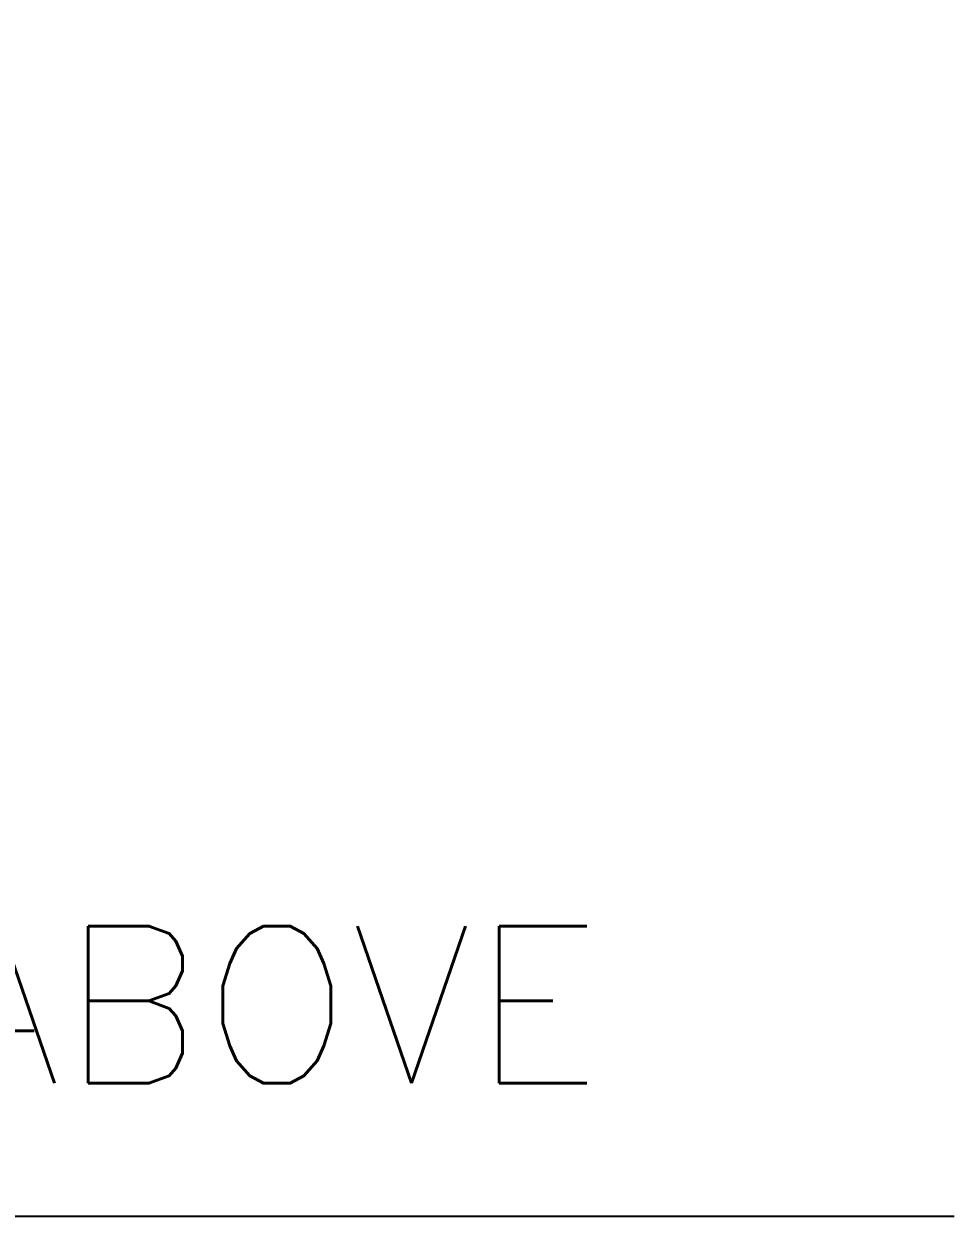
# Model space of a CAD drawing. Header units: millimetres. Extents: x 1135099 to 1230264, y -5736945 to -5695799.
# Drawn here: x 1217520 to 1218112, y -5728643 to -5727884 of the extents above; entities that cross this region are included whole.
import ezdxf

# ---------------------------------------------------------------- set-up
doc = ezdxf.new("R2010")
doc.units = ezdxf.units.MM
doc.header["$LTSCALE"] = 1000
doc.header["$MEASUREMENT"] = 0
for name, pattern in [('$0$AUDIT_D_120904163729-0', [0]), ('$0$HIDDEN', [0.375, 0.25, -0.125]), ('AUDIT_D_120904163729-0', [0])]:
    doc.linetypes.add(name, pattern=pattern)
doc.layers.get('0').update_dxf_attribs({"linetype": 'AUDIT_D_120904163729-0'})
doc.layers.add('$0$A-DIM', color=1, linetype='$0$AUDIT_D_120904163729-0')
doc.styles.add('$4$Romans 1', font='romans.shx', dxfattribs={"height": 100})
doc.dimstyles.new('$1$ALPINE S', dxfattribs={"dimscale": 0, "dimtxt": 100, "dimasz": 75, "dimexe": 0, "dimexo": 0, "dimgap": 75, "dimtad": 1, "dimdec": 0, "dimzin": 0, "dimdsep": 46, "dimtxsty": '$4$Romans 1', "dimblk": '$4$_ArchTick', "dimcen": 0.09, "dimclrd": 256, "dimclre": 256, "dimclrt": 7, "dimadec": 0, "dimazin": 0, "dimtfac": 1, "dimtdec": 0, "dimtofl": 0, "dimtmove": 1, "dimatfit": 0, "dimldrblk": '$1$_Open90', "dimfxl": 1, "dimtolj": 1, "dimtzin": 0, "dimarcsym": 0})

# ---------------------------------------------------------------- blocks, each defined once
blk = doc.blocks.new('$4$_ArchTick')
at = {"color": 0, "linetype": 'ByBlock', "const_width": 0.15}
blk.add_lwpolyline([(-0.5, -0.5), (0.5, 0.5)], dxfattribs=at)
blk = doc.blocks.new('*D131')
at = {"layer": '$0$A-DIM', "linetype": '$0$HIDDEN', "lineweight": -2, "transparency": 16777216}
for p, q in [((29324.73, -9085.4), (29324.73, -9350.47)), ((31424.73, -9084.78), (31424.73, -9350.47))]:
    blk.add_line(p, q, dxfattribs=at)
at = {"layer": '$0$A-DIM', "lineweight": -2, "transparency": 16777216}
for p, q in [((31424.73, -9350.47), (29324.73, -9350.47)), ((30374.73, -9350.47), (30768.91, -9843.21)), ((30768.91, -9843.21), (33280.81, -9843.21))]:
    blk.add_line(p, q, dxfattribs=at)
at = {"layer": '$0$A-DIM', "linetype": 'ByBlock', "lineweight": -2, "transparency": 16777216, "xscale": 75, "yscale": 75, "zscale": 75, "rotation": 180}
blk.add_blockref('$4$_ArchTick', (29324.73, -9350.47), dxfattribs=at)
at = {"layer": '$0$A-DIM', "linetype": 'ByBlock', "lineweight": -2, "transparency": 16777216, "xscale": 75, "yscale": 75, "zscale": 75}
blk.add_blockref('$4$_ArchTick', (31424.73, -9350.47), dxfattribs=at)
at = {"layer": '$0$A-DIM', "color": 7, "linetype": 'ByBlock', "transparency": 16777216, "insert": (32024.86, -9708.68), "char_height": 100, "attachment_point": 5, "style": '$4$Romans 1'}
blk.add_mtext("\\A1;2100 ARCH PROFILE B' ABOVE", dxfattribs=at)
blk = doc.blocks.new('$1$_Open90')
at = {"color": 0, "linetype": 'ByBlock', "lineweight": -2}
for p, q in [((-0.5, 0.5), (0, 0)), ((0, 0), (-1, 0)), ((0, 0), (-0.5, -0.5))]:
    blk.add_line(p, q, dxfattribs=at)
blk = doc.blocks.new('2ndflproj')
at = {"layer": '$0$A-DIM', "linetype": 'ByBlock'}
dim = blk.add_linear_dim(base=(29324.73, -9350.47), p1=(31424.73, -9084.78, 0.39), p2=(29324.73, -9085.4), angle=180, text="<> ARCH PROFILE B' ABOVE", dimstyle='$1$ALPINE S', override={"dimscale": 1, "dimfxl": 5, "dimarcsym": 1}, dxfattribs=at)
dim.commit()
dim.dimension.update_dxf_attribs({"geometry": '*D131', "text_midpoint": (30843.91, -9843.21), "dimtype": 128})

msp = doc.modelspace()

# ---------------------------------------------------------------- block references
at = {"linetype": 'ByBlock'}
msp.add_blockref('2ndflproj', (1184830.7, -5718799.66, -0.64), dxfattribs=at)

doc.saveas('drawing.dxf')
